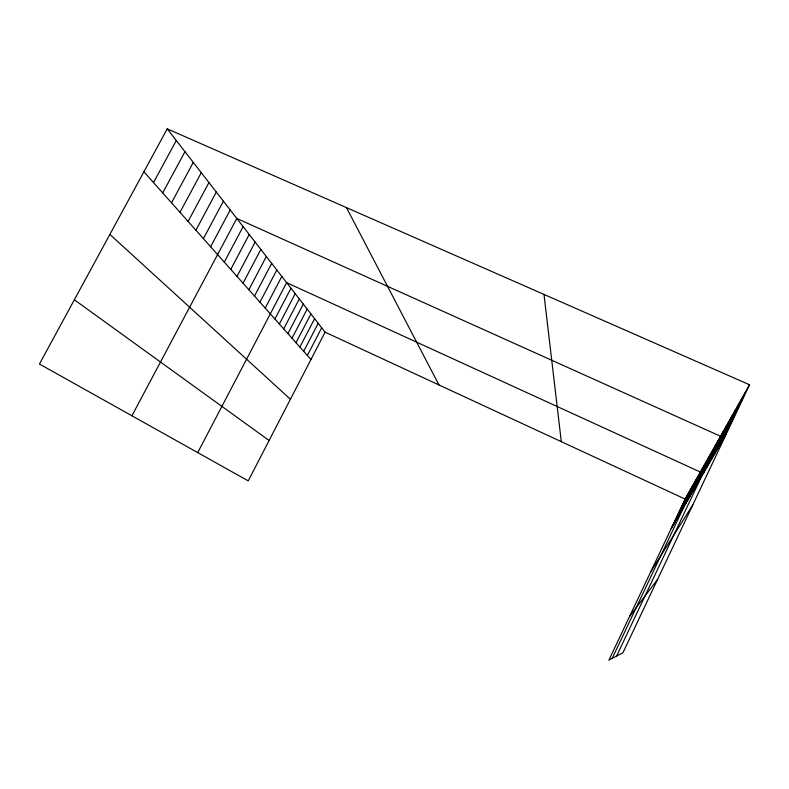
<?xml version="1.0" encoding="UTF-8"?>
<svg xmlns="http://www.w3.org/2000/svg" width="789" height="789" viewBox="0 0 789 789"><rect width="100%" height="100%" fill="white"/><g stroke="black" fill="none" stroke-linecap="round" stroke-linejoin="round"><path stroke-width="1.18" d="M749.55 384.766L622.975 652.671L608.891 660.156L685.158 499.082L749.55 384.766L167.229 128.844L39.45 364.035L248.239 480.866L325.088 332.169L167.229 128.844M672.287 526.707L686.489 496.715M673.471 524.685L687.86 494.279M674.674 522.614L689.27 491.774M675.917 520.474L690.72 489.2M677.199 518.274L692.219 486.557M678.52 516.006L693.748 483.825M679.881 513.669L695.336 481.014M681.272 511.272L696.963 478.124M682.722 508.787L698.64 475.136M612.195 658.401L700.376 472.059L286.634 282.649L197.723 452.6M685.868 503.382L702.309 468.636M687.584 500.433L704.311 465.086M689.359 497.376L706.382 461.407M691.203 494.21L708.522 457.6M693.117 490.916L710.751 453.645M695.099 487.513L713.059 449.543M697.16 483.973L715.455 445.292M699.301 480.284L717.951 440.864M616.594 656.063L720.544 436.268L236.799 218.454L131.921 415.783M703.847 472.473L723.237 431.475M706.263 468.321L726.048 426.484M708.788 463.991L728.977 421.287M711.412 459.474L732.034 415.862M714.163 454.76L735.23 410.191M717.033 449.829L738.563 404.274M720.041 444.661L742.054 398.07M723.188 439.246L745.713 391.581M303.676 351.332L318.204 323.303M307.365 355.474L321.685 327.79M292.019 338.234L307.168 309.091M296.013 342.722L310.945 313.953M299.899 347.081L314.624 318.687M279.365 324.013L295.204 293.676M283.705 328.885L299.297 298.962M287.926 333.629L303.292 304.1M265.212 308.104L281.811 276.426M274.907 319.003L290.983 288.241M248.86 289.731L266.347 256.514M254.492 296.062L271.672 263.368M259.936 302.177L276.821 270.006M237.006 276.406L255.143 242.085M243.032 283.182L260.843 249.423M224.293 262.126L243.13 226.611M230.763 269.394L249.245 234.481M210.633 246.77L230.22 209.982M195.899 230.22L216.314 192.062M203.404 238.653L223.395 201.195M188.098 221.443L208.937 182.575M171.519 202.812L193.285 162.406M179.971 212.32L201.274 172.692M162.702 192.91L184.971 151.695M153.5 182.575L176.292 140.511M671.143 528.679L726.491 433.575M650.777 571.7L692.811 504.852M629.612 616.396L657.622 579.343M325.088 332.169L685.158 499.082M74.363 299.781L269.098 440.499M109.868 234.412L290.421 399.244M143.904 171.775L310.955 359.508M346.47 207.615L438.98 384.963M543.996 294.425L561.295 441.662"/></g></svg>
